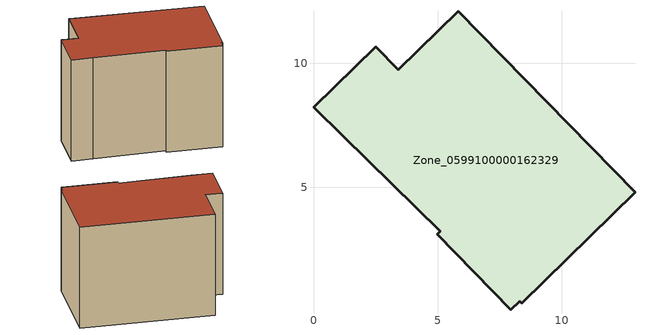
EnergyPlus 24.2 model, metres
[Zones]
Zone_0599100000162329
 floor ground (C_G): 8.3,0.41 7.95,0.08 4.99,3.12 5.11,3.24 1.2,7.06 0,8.23 2.51,10.67 3.42,9.74 5.83,12.09 12.95,4.8 8.38,0.34 z0
 wall outside (C_F): 12.95,4.8 5.83,12.09 3.42,9.74 2.51,10.67 0,8.23 1.2,7.06 5.11,3.24 4.99,3.12 7.95,0.08 8.3,0.41 8.38,0.34 12.95,4.8 z0:8.23
 roof outside (C_R): 1.2,7.06 5.11,3.24 4.99,3.12 7.95,0.08 8.3,0.41 8.38,0.34 12.95,4.8 5.83,12.09 3.42,9.74 2.51,10.67 0,8.23 z8.23
[BUILDING]
Pand.0599100000162329: North Axis=0; Terrain=City; Loads Convergence Tolerance Value=0.04; Temperature Convergence Tolerance Value=0.4; Solar Distribution=FullExterior; Maximum Number of Warmup Days=25; Minimum Number of Warmup Days=1
[Site:Location]
Rotterdam.The.Hague.AP_ZH_NLD Design_Conditions: Latitude=51.96; Longitude=4.45; Time Zone=1; Elevation=-4.5
[SITE:GROUNDTEMPERATURE:BUILDINGSURFACE]
18, 18, 18, 18, 18, 18, 18, 18, 18, 18, 18, 18
[MATERIAL] Thermal Absorptance=0.9; Solar Absorptance=0.7; Visible Absorptance=0.7
Name | Roughness | Thickness | Conductivity | Density | Specific Heat
G.TC.1975-1991 | MediumSmooth | 0.15 | 0.288461 | 540 | 1210
F.TC.1975-1991 | Rough | 0.3 | 0.230769 | 1920 | 840
R.TC.1975-1991 | MediumRough | 0.2 | 0.153846 | 1500 | 1000
[CONSTRUCTION]
C_G: G.TC.1975-1991
C_F: F.TC.1975-1991
C_R: R.TC.1975-1991
[ZONE]
Zone_0599100000162329: Type=1; Multiplier=1; Ceiling Height=Autocalculate; Volume=Autocalculate; Floor Area=autocalculate; Part of Total Floor Area=Yes
[ZONEINFILTRATION:DESIGNFLOWRATE]
Infil_Zone_0599100000162329: Zone or ZoneList or Space or SpaceList=Zone_0599100000162329; Schedule=AlwaysOn; Design Flow Rate Calculation Method=Flow/Area; Flow Rate per Floor Area=0.003; Constant Term Coefficient=1; Temperature Term Coefficient=0; Velocity Term Coefficient=0; Velocity Squared Term Coefficient=0
[HVACTEMPLATE:ZONE:IDEALLOADSAIRSYSTEM]
Zone_0599100000162329: Maximum Heating Supply Air Temperature=50; Minimum Cooling Supply Air Temperature=13; Maximum Heating Supply Air Humidity Ratio=0.0156; Minimum Cooling Supply Air Humidity Ratio=0.0077; Heating Limit=NoLimit; Cooling Limit=NoLimit; Dehumidification Control Type=ConstantSensibleHeatRatio; Cooling Sensible Heat Ratio=0.7; Dehumidification Setpoint=60; Humidification Control Type=None; Humidification Setpoint=30; Outdoor Air Method=None; Outdoor Air Flow Rate per Person=0.00944; Outdoor Air Flow Rate per Zone Floor Area=0; Outdoor Air Flow Rate per Zone=0; Demand Controlled Ventilation Type=None; Outdoor Air Economizer Type=NoEconomizer; Heat Recovery Type=None; Sensible Heat Recovery Effectiveness=0.7; Latent Heat Recovery Effectiveness=0.65
[ZONECONTROL:THERMOSTAT]
ThermostatControl_Zone_0599100000162329: Zone or ZoneList=Zone_0599100000162329; Control Type Schedule=DualSetpointControlType; Control 1=Thermostat_Zone_0599100000162329; Temperature Difference Between Cutout And Setpoint=0
[THERMOSTATSETPOINT:DUALSETPOINT]
Thermostat_Zone_0599100000162329: Heating Setpoint Temperature Schedule=HeatingSetpoint_Zone_0599100000162329; Cooling Setpoint Temperature Schedule=CoolingSetpoint_Zone_0599100000162329
[SCHEDULE:COMPACT]
HeatingSetpoint_Zone_0599100000162329: Through: 12/31, For: AllDays, Until: 24:00, 21
CoolingSetpoint_Zone_0599100000162329: Through: 12/31, For: AllDays, Until: 24:00, 24
DualSetpointControlType: Through: 12/31, For: AllDays, Until: 24:00, 4
AlwaysOn: Through: 12/31, For: AllDays, Until: 24:00, 1
